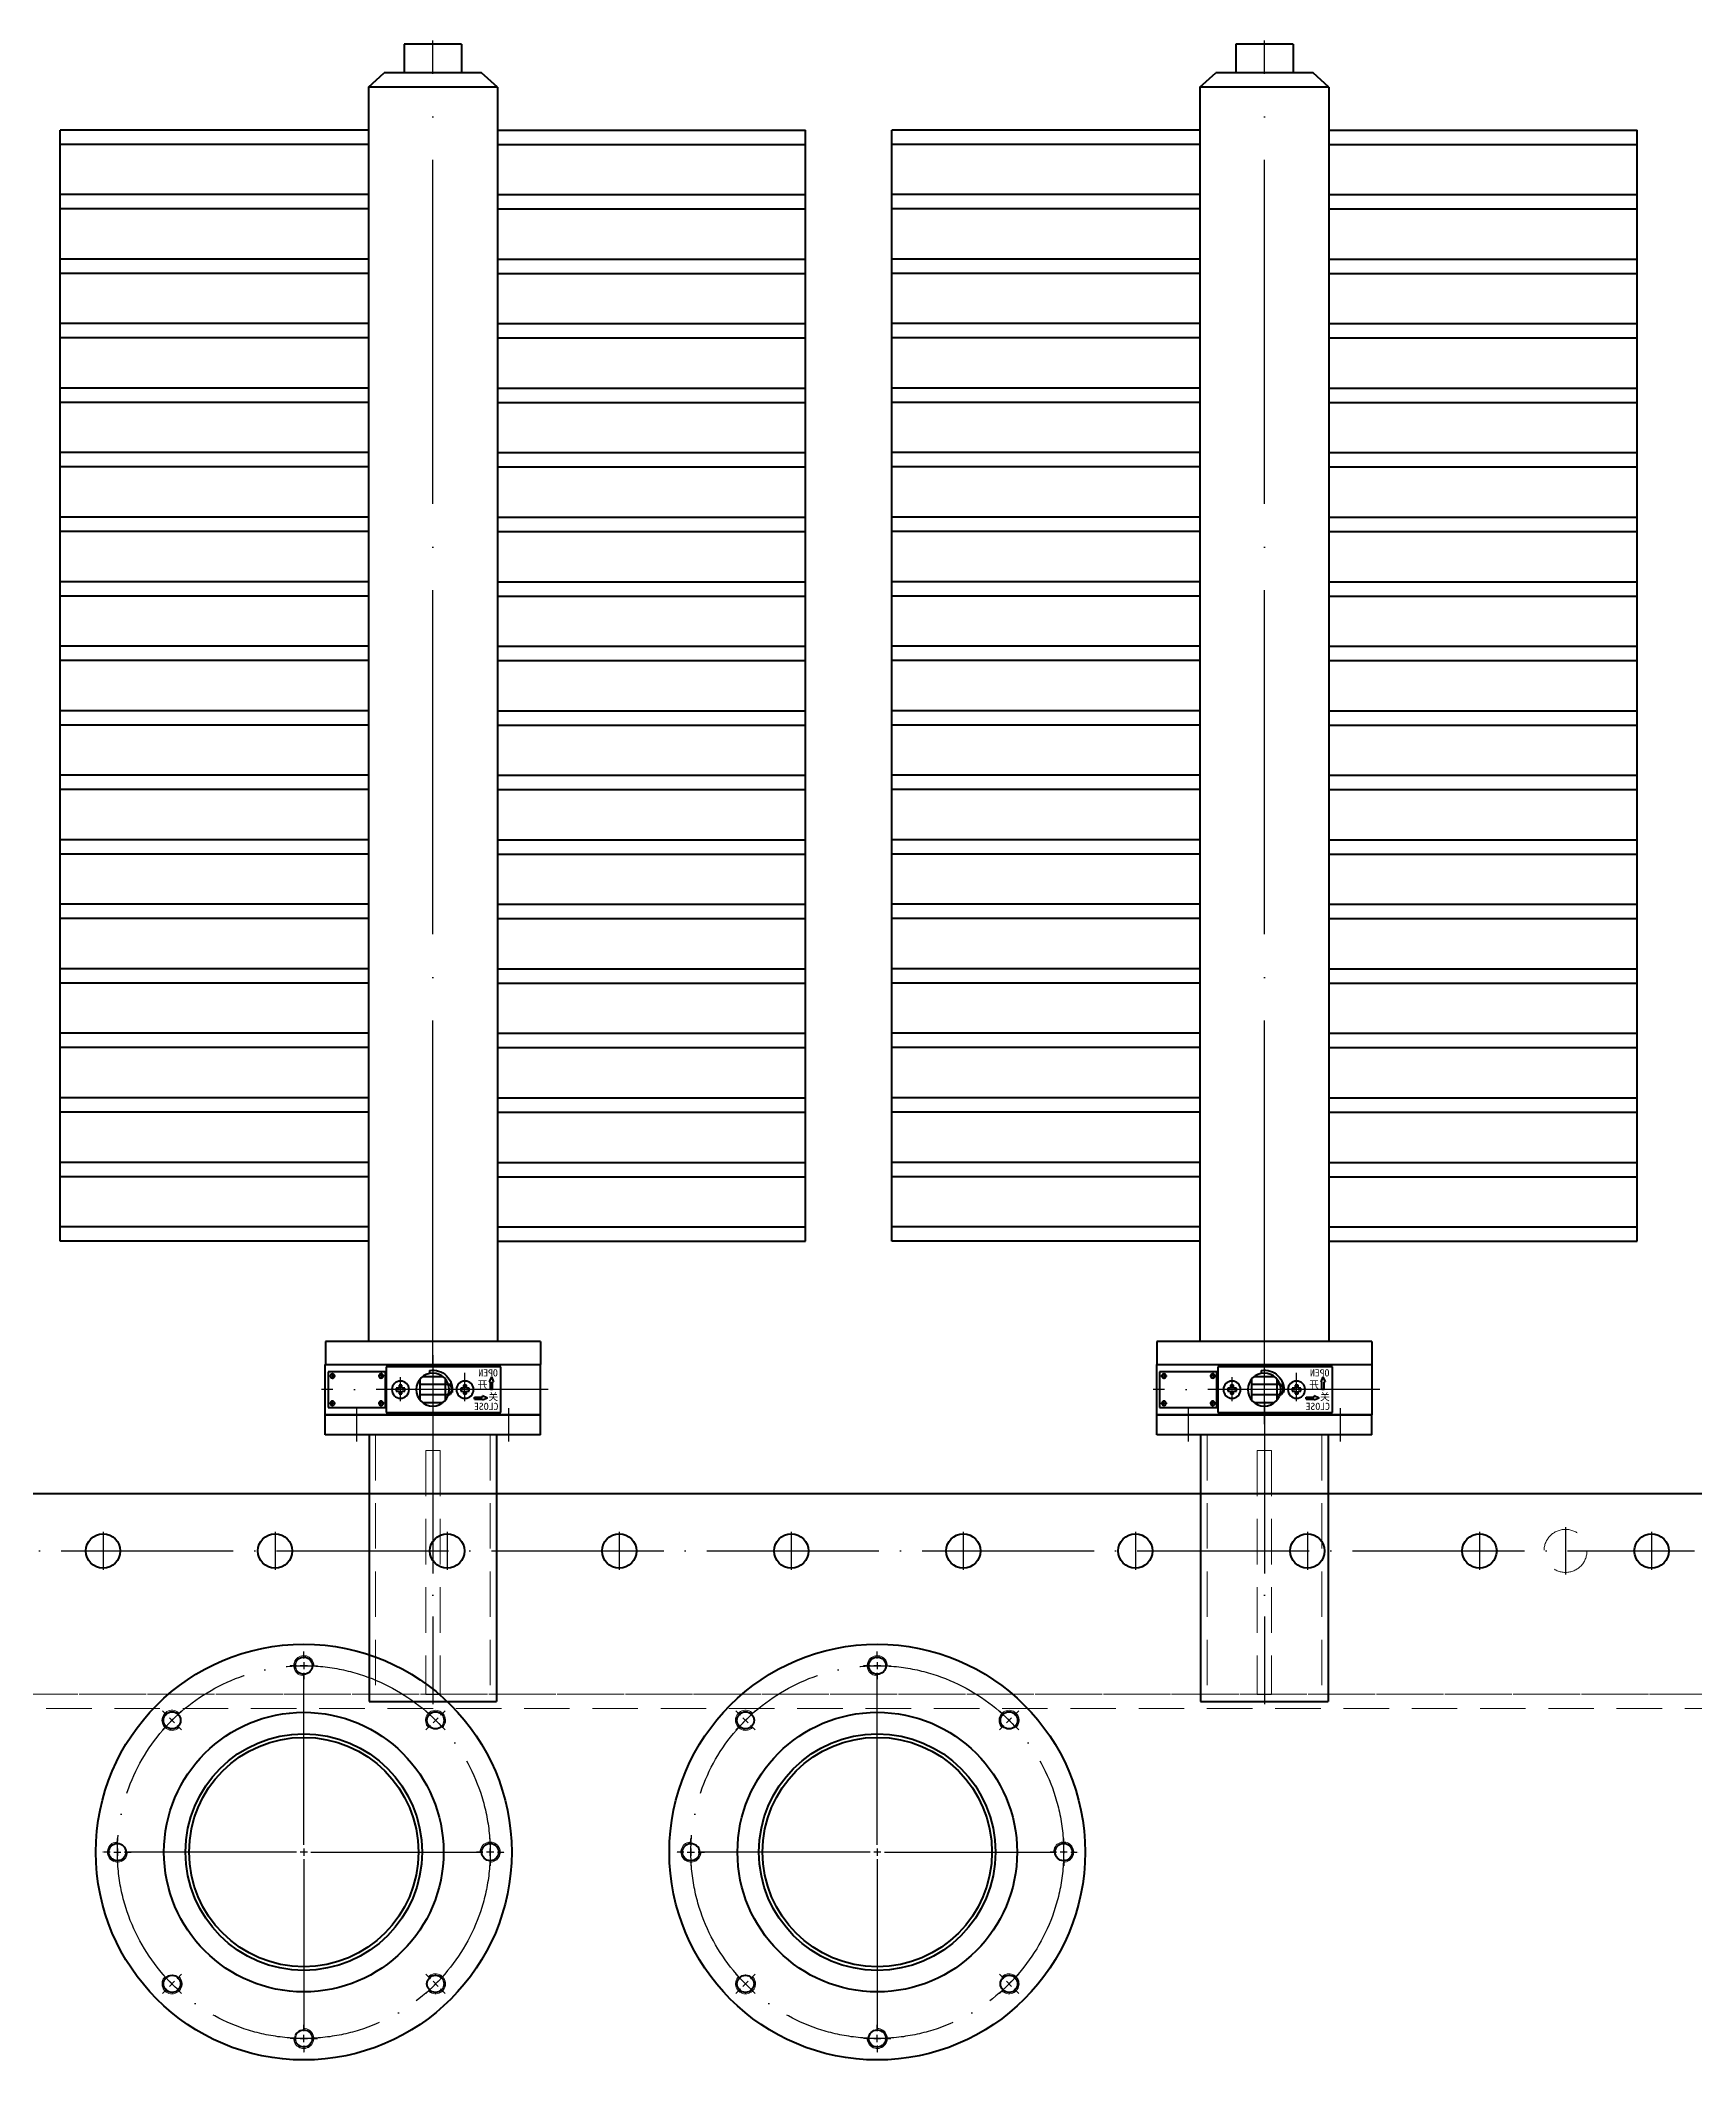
# Model space of a CAD drawing. Header units: inches. Extents: x 0 to 15444, y 0 to 10920.
# Drawn here: x 2464 to 3618, y 4210 to 5621 of the extents above; entities that cross this region are included whole.
import ezdxf

# ---------------------------------------------------------------- set-up
doc = ezdxf.new("R2010")
doc.units = ezdxf.units.IN
doc.header["$LTSCALE"] = 5
doc.header["$MEASUREMENT"] = 0
doc.linetypes.add('ACAD_ISO04W100', pattern=[30, 24, -3, 0, -3])
doc.linetypes.add('HIDDEN', pattern=[9.525, 6.35, -3.175])
doc.layers.get('0').update_dxf_attribs({"color": 1, "linetype": 'ACAD_ISO04W100'})
for name, color, linetype, lineweight in [('1', 4, 'Continuous', 53), ('2', 3, 'Continuous', 20), ('3', 6, 'HIDDEN', 20)]:
    doc.layers.add(name, color=color, linetype=linetype, lineweight=lineweight)
doc.styles.get("Standard").update_dxf_attribs({"font": 'gbenor.shx', "bigfont": 'gbcbig.shx'})

# ---------------------------------------------------------------- blocks, each defined once
blk = doc.blocks.new('235123512352135235')
at = {"layer": '3'}
for p, q in [((127.3, -2115.6), (2517.3, -2115.6)), ((142.3, -2115.6), (2502.3, -2115.6)), ((2517.3, -2125.6), (127.3, -2125.6))]:
    blk.add_line(p, q, dxfattribs=at)
blk = doc.blocks.new('管接头')
blk.add_line((3677, 5830.6), (3677, 5619.5))
at = {"ltscale": 10}
for p, q in [((3624, 5802.7), (3624, 5825.9)), ((3730, 5802.7), (3730, 5825.9))]:
    blk.add_line(p, q, dxfattribs=at)
at = {"layer": '1'}
for p, q in [((3752, 5821.3), (3602, 5821.3)), ((3602, 5807.3), (3602, 5821.3)), ((3752, 5807.3), (3752, 5821.3)), ((3602, 5807.3), (3752, 5807.3)), ((3632.5, 5807.3), (3632.5, 5621.3)), ((3721.5, 5807.3), (3721.5, 5621.3)), ((3721.5, 5621.3), (3632.5, 5621.3))]:
    blk.add_line(p, q, dxfattribs=at)
at = {"layer": '3'}
for p, q in [((3637, 5807.3), (3637, 5621.3)), ((3717, 5807.3), (3717, 5621.3)), ((3672, 5796.3), (3682, 5796.3)), ((3672, 5796.3), (3672, 5626.3)), ((3682, 5796.3), (3682, 5626.3)), ((3682, 5626.3), (3672, 5626.3))]:
    blk.add_line(p, q, dxfattribs=at)
blk = doc.blocks.new('124124124124')
for p, q in [((2845.3, 6268.6), (2845.3, 6220.6)), ((2822.8, 6236.5), (2822.8, 6256.3)), ((2867.8, 6236.5), (2867.8, 6253.2)), ((2879, 6254.1), (2883.3, 6254.1)), ((2881.3, 6256.2), (2881.3, 6252.1)), ((2917.5, 6254.1), (2913.1, 6254.1)), ((2915.3, 6256.1), (2915.3, 6252)), ((2764.8, 6244.6), (2922.8, 6244.6)), ((2881.3, 6232.9), (2881.3, 6237.3)), ((2915.3, 6233.1), (2915.3, 6237.2)), ((2879, 6235.1), (2883.4, 6235.1)), ((2917.5, 6235.1), (2913, 6235.1))]:
    blk.add_line(p, q)
at = {"layer": '1'}
for p, q in [((2770.3, 6262.1), (2770.3, 6227.1)), ((2869.6, 6262.1), (2770.3, 6262.1)), ((2797.8, 6260.6), (2877.8, 6260.6)), ((2797.8, 6228.6), (2797.8, 6260.6)), ((2804.4, 6253.6), (2802.9, 6250.1)), ((2804.4, 6253.6), (2805.9, 6250.1)), ((2836.3, 6237.4), (2836.3, 6251.8)), ((2838.1, 6253.6), (2852.4, 6253.6)), ((2847.5, 6258), (2847.5, 6256)), ((2847.5, 6258), (2847.5, 6256)), ((2854.3, 6251.8), (2854.3, 6237.4)), ((2920.3, 6262.1), (2869.6, 6262.1)), ((2877.8, 6260.6), (2877.8, 6228.6)), ((2878.3, 6257.1), (2918.3, 6257.1)), ((2878.3, 6232.1), (2878.3, 6257.1)), ((2918.3, 6257.1), (2918.3, 6232.1)), ((2920.3, 6227.1), (2920.3, 6262.1)), ((2803.6, 6250.1), (2802.9, 6250.1)), ((2803.6, 6244.6), (2803.6, 6250.1)), ((2803.6, 6244.6), (2805.1, 6244.6)), ((2805.1, 6244.6), (2805.1, 6250.1)), ((2805.1, 6250.1), (2805.9, 6250.1)), ((2807.1, 6238.7), (2810.6, 6240.2)), ((2807.1, 6238.7), (2810.6, 6237.2)), ((2810.6, 6239.4), (2810.6, 6240.2)), ((2816.1, 6239.4), (2810.6, 6239.4)), ((2816.1, 6237.9), (2810.6, 6237.9)), ((2810.6, 6237.9), (2810.6, 6237.2)), ((2816.1, 6237.9), (2816.1, 6239.4)), ((2819.8, 6243.6), (2819.8, 6245.6)), ((2819.8, 6245.6), (2821.8, 6245.6)), ((2821.8, 6243.6), (2819.8, 6243.6)), ((2821.8, 6245.6), (2821.8, 6247.6)), ((2821.8, 6247.6), (2823.8, 6247.6)), ((2821.8, 6241.6), (2821.8, 6243.6)), ((2823.8, 6241.6), (2821.8, 6241.6)), ((2823.8, 6247.6), (2823.8, 6245.6)), ((2823.8, 6245.6), (2825.8, 6245.6)), ((2825.8, 6243.6), (2823.8, 6243.6)), ((2823.8, 6243.6), (2823.8, 6241.6)), ((2825.8, 6245.6), (2825.8, 6243.6)), ((2831.8, 6242.6), (2833.9, 6242.6)), ((2833.2, 6248.1), (2854.3, 6248.1)), ((2854.3, 6241.1), (2833.2, 6241.1)), ((2864.8, 6243.6), (2864.8, 6245.6)), ((2864.8, 6245.6), (2866.8, 6245.6)), ((2866.8, 6243.6), (2864.8, 6243.6)), ((2866.8, 6245.6), (2866.8, 6247.6)), ((2866.8, 6247.6), (2868.8, 6247.6)), ((2866.8, 6241.6), (2866.8, 6243.6)), ((2868.8, 6241.6), (2866.8, 6241.6)), ((2868.8, 6247.6), (2868.8, 6245.6)), ((2868.8, 6245.6), (2870.8, 6245.6)), ((2870.8, 6243.6), (2868.8, 6243.6)), ((2868.8, 6243.6), (2868.8, 6241.6)), ((2870.8, 6245.6), (2870.8, 6243.6)), ((2770.3, 6227.1), (2869.6, 6227.1)), ((2877.8, 6228.6), (2797.8, 6228.6)), ((2852.4, 6235.6), (2838.1, 6235.6)), ((2869.6, 6227.1), (2920.3, 6227.1)), ((2918.3, 6232.1), (2878.3, 6232.1))]:
    blk.add_line(p, q, dxfattribs=at)
for centre, radius in [((2845.3, 6244.6), 11.5), ((2881.3, 6254.1), 1.5), ((2915.3, 6254.1), 1.5), ((2822.8, 6244.6), 6), ((2867.8, 6244.6), 6), ((2881.3, 6235.1), 1.5), ((2915.3, 6235.1), 1.5)]:
    blk.add_circle(centre, radius, dxfattribs=at)
for centre, radius, start, end in [((2845.3, 6244.6), 13.6, 80.6907, 188.4565), ((2839.3, 6244.6), 7, 150, 210)]:
    blk.add_arc(centre, radius, start, end, dxfattribs=at)
at = {"layer": '1', "char_height": 5}
for s, insert, width, attachment_point in [('{\\fSimSun|b0|i0|c134|p2;OPEN}', (2799.9, 6258.8), 11.306, 1), ('{\\fSimSun|b0|i0|c134|p2;开}', (2810.6, 6247.8), 9.111, 5), ('{\\fSimSun|b0|i0|c134|p2;关}', (2803, 6239.3), 4.209, 5), ('{\\fSimSun|b0|i0|c134|p2;CLOSE}', (2799.5, 6235.4), 12.947, 1)]:
    blk.add_mtext(s, dxfattribs=dict(at, insert=insert, width=width, attachment_point=attachment_point))
blk = doc.blocks.new('14124')
at = {"ltscale": 2}
blk.add_line((2140.8, 4721.7), (2140.8, 5645.2), dxfattribs=at)
at = {"layer": '1', "ltscale": 8}
for p, q in [((2120.8, 5642.7), (2160.8, 5642.7)), ((2120.8, 5642.7), (2120.8, 5622.7)), ((2160.8, 5642.7), (2160.8, 5622.7)), ((2095.8, 5612.7), (2106.9, 5622.7)), ((2106.9, 5622.7), (2174.7, 5622.7)), ((2185.8, 5612.7), (2174.7, 5622.7)), ((2095.8, 5612.7), (2185.8, 5612.7)), ((2095.8, 5612.7), (2095.8, 4737.7)), ((2185.8, 5612.7), (2185.8, 4737.7)), ((1880.8, 4807.7), (1880.8, 5582.7)), ((2095.8, 5582.7), (1880.8, 5582.7)), ((2185.8, 5582.7), (2400.8, 5582.7)), ((2400.8, 4807.7), (2400.8, 5582.7)), ((2095.8, 5572.7), (1880.8, 5572.7)), ((2185.8, 5572.7), (2400.8, 5572.7)), ((2095.8, 5537.7), (1880.8, 5537.7)), ((2185.8, 5537.7), (2400.8, 5537.7)), ((2095.8, 5527.7), (1880.8, 5527.7)), ((2185.8, 5527.7), (2400.8, 5527.7)), ((2095.8, 5492.7), (1880.8, 5492.7)), ((2185.8, 5492.7), (2400.8, 5492.7)), ((2095.8, 5482.7), (1880.8, 5482.7)), ((2185.8, 5482.7), (2400.8, 5482.7)), ((2095.8, 5447.7), (1880.8, 5447.7)), ((2185.8, 5447.7), (2400.8, 5447.7)), ((2095.8, 5437.7), (1880.8, 5437.7)), ((2185.8, 5437.7), (2400.8, 5437.7)), ((2095.8, 5402.7), (1880.8, 5402.7)), ((2095.8, 5392.7), (1880.8, 5392.7)), ((2185.8, 5402.7), (2400.8, 5402.7)), ((2185.8, 5392.7), (2400.8, 5392.7)), ((2095.8, 5357.7), (1880.8, 5357.7)), ((2185.8, 5357.7), (2400.8, 5357.7)), ((2095.8, 5347.7), (1880.8, 5347.7)), ((2185.8, 5347.7), (2400.8, 5347.7)), ((2095.8, 5312.7), (1880.8, 5312.7)), ((2185.8, 5312.7), (2400.8, 5312.7)), ((2095.8, 5302.7), (1880.8, 5302.7)), ((2185.8, 5302.7), (2400.8, 5302.7)), ((2095.8, 5267.7), (1880.8, 5267.7)), ((2185.8, 5267.7), (2400.8, 5267.7)), ((2095.8, 5257.7), (1880.8, 5257.7)), ((2185.8, 5257.7), (2400.8, 5257.7)), ((2095.8, 5222.7), (1880.8, 5222.7)), ((2185.8, 5222.7), (2400.8, 5222.7)), ((2095.8, 5212.7), (1880.8, 5212.7)), ((2185.8, 5212.7), (2400.8, 5212.7)), ((2095.8, 5177.7), (1880.8, 5177.7)), ((2095.8, 5167.7), (1880.8, 5167.7)), ((2185.8, 5177.7), (2400.8, 5177.7)), ((2185.8, 5167.7), (2400.8, 5167.7)), ((2095.8, 5132.7), (1880.8, 5132.7)), ((2095.8, 5122.7), (1880.8, 5122.7)), ((2185.8, 5132.7), (2400.8, 5132.7)), ((2185.8, 5122.7), (2400.8, 5122.7)), ((2095.8, 5087.7), (1880.8, 5087.7)), ((2185.8, 5087.7), (2400.8, 5087.7)), ((2095.8, 5077.7), (1880.8, 5077.7)), ((2185.8, 5077.7), (2400.8, 5077.7)), ((2095.8, 5042.7), (1880.8, 5042.7)), ((2185.8, 5042.7), (2400.8, 5042.7)), ((2095.8, 5032.7), (1880.8, 5032.7)), ((2185.8, 5032.7), (2400.8, 5032.7)), ((2095.8, 4997.7), (1880.8, 4997.7)), ((2185.8, 4997.7), (2400.8, 4997.7)), ((2095.8, 4987.7), (1880.8, 4987.7)), ((2185.8, 4987.7), (2400.8, 4987.7)), ((2095.8, 4952.7), (1880.8, 4952.7)), ((2185.8, 4952.7), (2400.8, 4952.7)), ((2095.8, 4942.7), (1880.8, 4942.7)), ((2185.8, 4942.7), (2400.8, 4942.7)), ((2095.8, 4907.7), (1880.8, 4907.7)), ((2095.8, 4897.7), (1880.8, 4897.7)), ((2185.8, 4907.7), (2400.8, 4907.7)), ((2185.8, 4897.7), (2400.8, 4897.7)), ((2095.8, 4862.7), (1880.8, 4862.7)), ((2185.8, 4862.7), (2400.8, 4862.7)), ((2095.8, 4852.7), (1880.8, 4852.7)), ((2185.8, 4852.7), (2400.8, 4852.7)), ((2095.8, 4817.7), (1880.8, 4817.7)), ((2185.8, 4817.7), (2400.8, 4817.7)), ((2095.8, 4807.7), (1880.8, 4807.7)), ((2185.8, 4807.7), (2400.8, 4807.7)), ((2065.8, 4737.7), (2215.8, 4737.7)), ((2065.8, 4737.7), (2065.8, 4721.7)), ((2215.8, 4737.7), (2215.8, 4721.7)), ((2215.8, 4721.7), (2065.8, 4721.7))]:
    blk.add_line(p, q, dxfattribs=at)
blk.add_blockref('124124124124', (-704.4, -1540.4))
blk = doc.blocks.new('*U20')
for p, q in [((-5, 0), (-9.5, 0)), ((-2.5, 0), (2.5, 0)), ((0, 5), (0, 9.5)), ((0, -2.5), (0, 2.5)), ((5, 0), (9.5, 0)), ((0, -5), (0, -9.5))]:
    blk.add_line(p, q)
at = {"layer": '1'}
blk.add_circle((0, 0), 6, dxfattribs=at)
at = {"layer": '2'}
blk.add_arc((0, 0), 7, 178.5675, 90, dxfattribs=at)
blk = doc.blocks.new('*U21')
at = {"color": 0, "linetype": 'ByBlock', "lineweight": -2, "transparency": 16777216}
for p, rotation in [((2717, 9224.7), 180), ((2625.1, 9186.6), 225), ((2808.9, 9186.6), 135), ((2587, 9094.7), 270), ((2847, 9094.7), 90), ((2625.1, 9002.8), 314.9999999999999), ((2808.9, 9002.8), 44.99999999999999)]:
    blk.add_blockref('*U20', p, dxfattribs=dict(at, rotation=rotation))
blk.add_blockref('*U20', (2717, 8964.7), dxfattribs=at)
blk = doc.blocks.new('法兰')
for p, q in [((1722.7, 522.1), (1722.7, 664.6)), ((1717.7, 517.1), (1575.2, 517.1)), ((1720.2, 517.1), (1725.2, 517.1)), ((1722.7, 514.6), (1722.7, 519.6)), ((1722.7, 512.1), (1722.7, 369.6)), ((1727.7, 517.1), (1870.2, 517.1))]:
    blk.add_line(p, q)
blk.add_circle((1722.7, 517.1), 130)
at = {"layer": '1'}
for radius in [145, 97.5, 82.5, 80]:
    blk.add_circle((1722.7, 517.1), radius, dxfattribs=at)
blk.add_blockref('*U21', (-994.3, -8577.6))

msp = doc.modelspace()

# ---------------------------------------------------------------- linework, layer by layer
for p, q in [((2507.793, 4580.495), (2507.793, 4553.991)), ((2627.793, 4580.495), (2627.793, 4553.991)), ((2747.793, 4580.495), (2747.793, 4553.991)), ((2867.793, 4580.495), (2867.793, 4553.991)), ((2987.793, 4580.495), (2987.793, 4553.991)), ((3107.793, 4580.495), (3107.793, 4553.991)), ((3227.793, 4580.495), (3227.793, 4553.991)), ((3347.793, 4580.495), (3347.793, 4553.991)), ((3467.793, 4580.495), (3467.793, 4553.991)), ((3527.793, 4583.867), (3527.793, 4550.736)), ((3587.793, 4580.495), (3587.793, 4553.991)), ((1277.793, 4567.185), (3617.793, 4567.185))]:
    msp.add_line(p, q)
at = {"layer": '1'}
msp.add_line((1127.793, 4607.185), (3767.793, 4607.185), dxfattribs=at)
for centre in [(2507.793, 4567.185), (2627.793, 4567.185), (2747.793, 4567.185), (2867.793, 4567.185), (2987.793, 4567.185), (3107.793, 4567.185), (3227.793, 4567.185), (3347.793, 4567.185), (3467.793, 4567.185), (3587.793, 4567.185)]:
    msp.add_circle(centre, 12, dxfattribs=at)
at = {"layer": '3'}
msp.add_circle((3527.793, 4567.229), 15, dxfattribs=at)

# ---------------------------------------------------------------- block references
at = {"xscale": -1}
for name, p in [('14124', (4878.622, -24.485)), ('管接头', (6414.795, -1159.131))]:
    msp.add_blockref(name, p, dxfattribs=at)
at = {"xscale": -1, "rotation": 359.9999999999941}
for name, p in [('14124', (5458.622, -24.485)), ('管接头', (6994.795, -1159.131))]:
    msp.add_blockref(name, p, dxfattribs=at)
at = {"rotation": 180}
for p in [(4370.481, 4874.265), (4770.481, 4874.265)]:
    msp.add_blockref('法兰', p, dxfattribs=at)
at = {"layer": '3'}
msp.add_blockref('235123512352135235', (1125.541, 6582.817), dxfattribs=at)

doc.saveas('drawing.dxf')
